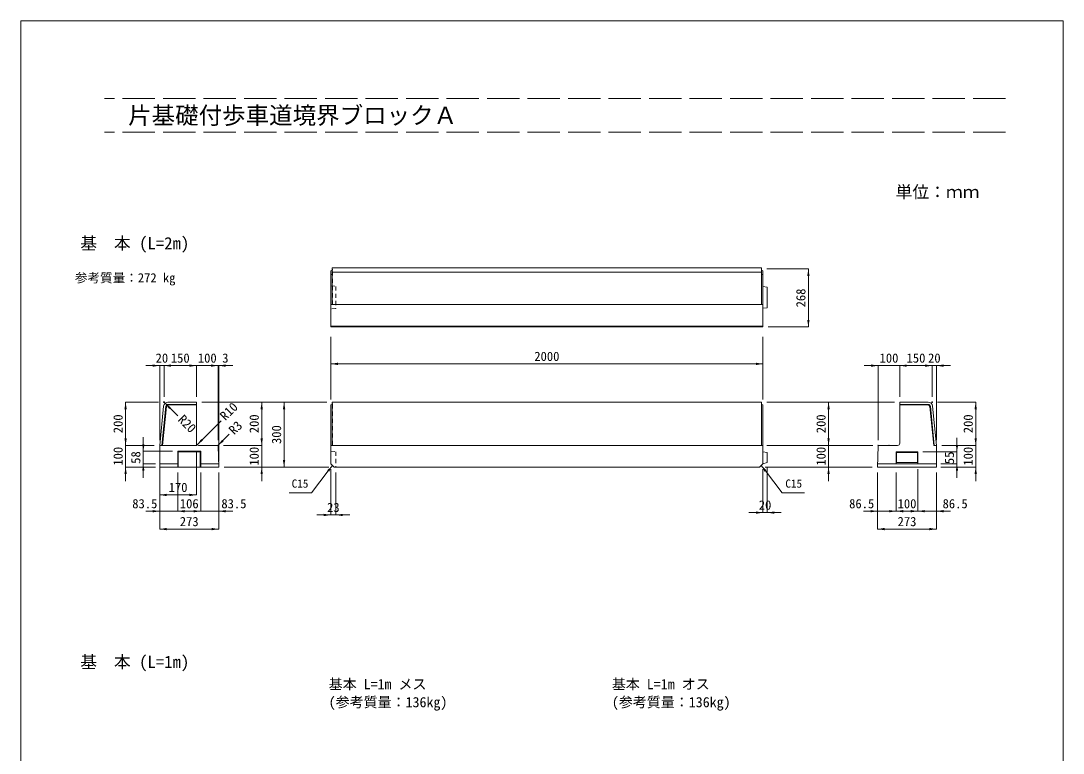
# Model space of a CAD drawing. Units: millimetres, scale not verified. Extents: x 44442 to 49267, y -5708 to 1292.
# Drawn here: x 44442 to 49267, y -2096 to 1292 of the extents above; entities that cross this region are included whole.
import ezdxf
from ezdxf.enums import TextEntityAlignment as Align

# ---------------------------------------------------------------- set-up
doc = ezdxf.new("R2010")
doc.units = ezdxf.units.MM
doc.header["$LTSCALE"] = 25
doc.linetypes.add('DASHED', pattern=[7.5, 6, -1.5])
doc.linetypes.add('USER1', pattern=[1.35, 0.75, -0.6])
for name, color, linetype, lineweight in [('0_2', 7, 'DASHED', 9), ('寸法線', 7, 'Continuous', 9), ('本体', 2, 'Continuous', 5), ('枠', 5, 'Continuous', 5), ('補助線', 8, 'Continuous', 9)]:
    doc.layers.add(name, color=color, linetype=linetype, lineweight=lineweight)
doc.styles.add('ＭＳ ゴシック', font='')
doc.styles.get('ＭＳ ゴシック').set_extended_font_data('MS Gothic')

# ---------------------------------------------------------------- blocks, each defined once
blk = doc.blocks.new('filled_arrow')
at = {"color": 0, "linetype": 'Continuous', "lineweight": -2}
blk.add_solid([(7.5, 1.25), (0, 0), (7.5, -1.25)], dxfattribs=at)

msp = doc.modelspace()

# ---------------------------------------------------------------- linework, layer by layer
at = {"layer": '0_2'}
for p, q in [((48999.95, 932.74), (44829.69, 932.74)), ((48999.95, 776.74), (44829.69, 776.74))]:
    msp.add_line(p, q, dxfattribs=at)
at = {"layer": '寸法線'}
for p, q in [((47895.9, 143.97), (48087.48, 143.97)), ((48087.48, 143.97), (48087.48, -124.03)), ((47901.9, -124.03), (48087.48, -124.03)), ((45876.9, -460.23), (45876.9, -170.01)), ((47876.9, -460.23), (47876.9, -170.01)), ((45169.79, -303.08), (45019.79, -303.08)), ((45084.79, -647.23), (45084.79, -303.08)), ((45104.79, -303.08), (45254.79, -303.08)), ((45104.79, -447.23), (45104.79, -303.08)), ((45104.79, -447.23), (45104.79, -303.08)), ((45189.79, -303.08), (45387.29, -303.08)), ((45254.79, -447.23), (45254.79, -303.08)), ((45254.79, -447.23), (45254.79, -303.08)), ((45289.79, -303.08), (45422.79, -303.08)), ((45354.79, -647.23), (45354.79, -303.08)), ((45354.79, -647.23), (45354.79, -303.08)), ((45357.79, -747.23), (45357.79, -303.08)), ((45876.9, -295.01), (47876.9, -295.01)), ((48575.56, -303.08), (48345.56, -303.08)), ((48410.56, -647.23), (48410.56, -303.08)), ((48660.56, -303.08), (48510.56, -303.08)), ((48510.56, -447.23), (48510.56, -303.08)), ((48510.56, -447.23), (48510.56, -303.08)), ((48745.56, -303.08), (48595.56, -303.08)), ((48660.56, -447.23), (48660.56, -303.08)), ((48660.56, -447.23), (48660.56, -303.08)), ((48680.56, -647.23), (48680.56, -303.08)), ((44926.78, -472.23), (44926.78, -672.23)), ((45079.79, -472.23), (44926.78, -472.23)), ((45109.46, -477.4), (45168.13, -536.07)), ((45279.79, -472.23), (45556.78, -472.23)), ((45279.79, -472.23), (45660.37, -472.23)), ((45556.78, -672.23), (45556.78, -472.23)), ((45660.37, -772.23), (45660.37, -472.23)), ((45660.37, -772.23), (45660.37, -472.23)), ((45857.9, -472.23), (45660.37, -472.23)), ((47895.9, -472.23), (48180.91, -472.23)), ((48180.91, -672.23), (48180.91, -472.23)), ((48485.56, -472.23), (48180.91, -472.23)), ((48180.91, -472.23), (48180.91, -672.23)), ((48685.56, -472.23), (48862.05, -472.23)), ((48862.05, -672.23), (48862.05, -472.23)), ((45257.71, -669.3), (45368.77, -558.24)), ((44926.78, -607.23), (44926.78, -837.23)), ((45353.96, -673.08), (45406.54, -620.5)), ((45556.78, -837.23), (45556.78, -607.23)), ((48180.91, -837.23), (48180.91, -607.23)), ((48180.91, -607.23), (48180.91, -837.23)), ((48862.05, -837.23), (48862.05, -607.23)), ((45059.79, -672.23), (44926.78, -672.23)), ((45059.79, -672.23), (44926.78, -672.23)), ((45379.79, -672.23), (45556.78, -672.23)), ((45379.79, -672.23), (45556.78, -672.23)), ((47895.9, -672.23), (48180.91, -672.23)), ((47895.9, -672.23), (48180.91, -672.23)), ((48385.56, -672.23), (48180.91, -672.23)), ((48385.56, -672.23), (48180.91, -672.23)), ((48705.56, -672.23), (48862.05, -672.23)), ((48705.56, -672.23), (48862.05, -672.23)), ((45064.79, -772.23), (44926.78, -772.23)), ((45084.79, -797.23), (45084.79, -1059.4)), ((45084.79, -797.23), (45084.79, -976.66)), ((45168.29, -797.23), (45168.29, -976.66)), ((45168.29, -797.23), (45168.29, -976.66)), ((45274.29, -797.23), (45274.29, -976.66)), ((45274.29, -797.23), (45274.29, -976.66)), ((45357.79, -797.23), (45357.79, -1059.4)), ((45357.79, -797.23), (45357.79, -976.66)), ((45382.79, -772.23), (45556.78, -772.23)), ((45382.79, -772.23), (45660.37, -772.23)), ((45866.9, -772.23), (45660.37, -772.23)), ((47886.9, -772.23), (48180.91, -772.23)), ((48382.56, -772.23), (48180.91, -772.23)), ((48407.56, -797.23), (48407.56, -1059.4)), ((48407.56, -797.23), (48407.56, -976.66)), ((48494.06, -797.23), (48494.06, -976.66)), ((48494.06, -797.23), (48494.06, -976.66)), ((48594.06, -782.23), (48594.06, -976.66)), ((48594.06, -782.23), (48594.06, -976.66)), ((48680.56, -797.23), (48680.56, -1059.4)), ((48680.56, -797.23), (48680.56, -976.66)), ((48700.56, -772.23), (48862.05, -772.23)), ((45019.79, -976.66), (45233.29, -976.66)), ((45168.29, -976.66), (45274.29, -976.66)), ((45209.29, -976.66), (45422.79, -976.66)), ((48559.06, -976.66), (48342.56, -976.66)), ((48659.06, -976.66), (48429.06, -976.66)), ((48745.56, -976.66), (48529.06, -976.66)), ((45084.79, -1059.4), (45357.79, -1059.4)), ((48680.56, -1059.4), (48407.56, -1059.4))]:
    msp.add_line(p, q, dxfattribs=at)
for points in [[(45884.4, -764.73), (45864.7, -790.58), (45787.25, -892.2), (45684.3, -892.2)], [(47869.4, -764.73), (47889.1, -790.58), (47966.54, -892.2), (48069.49, -892.2)]]:
    msp.add_lwpolyline(points, dxfattribs=at)
at = {"layer": '本体'}
for p, q in [((45882.9, -21.03), (45882.9, 148.97)), ((47870.9, -21.03), (47870.9, 148.97)), ((45876.9, -121.03), (47876.9, -121.03))]:
    msp.add_line(p, q, dxfattribs=at)
at = {"layer": '本体', "lineweight": 20}
for p, q in [((45882.9, 148.97), (47870.9, 148.97)), ((45882.9, 138.49), (45876.9, 135.9)), ((45876.9, -124.03), (45876.9, 135.9)), ((45882.9, 119.53), (45876.9, 117.2)), ((47870.9, 138.49), (47876.9, 135.9)), ((47870.9, 119.53), (47876.9, 117.2)), ((47876.9, -124.03), (47876.9, 135.9)), ((45876.9, -21.03), (47876.9, -21.03)), ((45876.9, -124.03), (47876.9, -124.03)), ((45122.88, -472.23), (45254.79, -472.23)), ((45254.79, -662.23), (45254.79, -472.23)), ((45882.9, -472.23), (47870.9, -472.23)), ((48642.46, -472.23), (48510.56, -472.23)), ((48510.56, -662.23), (48510.56, -472.23)), ((45102.98, -490.24), (45084.79, -672.23)), ((45882.9, -482.66), (45876.9, -485.23)), ((45876.9, -757.23), (45876.9, -485.23)), ((47870.9, -482.66), (47876.9, -485.23)), ((47876.9, -757.23), (47876.9, -485.23)), ((48662.36, -490.24), (48680.56, -672.23)), ((45084.79, -672.23), (45084.79, -772.23)), ((45264.79, -672.23), (45351.87, -672.23)), ((45357.79, -772.23), (45354.87, -675.14)), ((45876.9, -672.23), (47876.9, -672.23)), ((48407.56, -772.23), (48410.47, -675.14)), ((48500.56, -672.23), (48413.47, -672.23)), ((48680.56, -672.23), (48680.56, -772.23)), ((45876.9, -757.23), (45891.9, -772.23)), ((47876.9, -757.23), (47861.9, -772.23)), ((45084.79, -772.23), (45357.79, -772.23)), ((45891.9, -772.23), (47861.9, -772.23)), ((48680.56, -772.23), (48407.56, -772.23))]:
    msp.add_line(p, q, dxfattribs=at)
at = {"layer": '本体', "linetype": 'USER1'}
for p, q in [((45882.9, 148.97), (45883.9, 138.92)), ((47870.9, 148.97), (47869.9, 138.92)), ((45883.9, 138.92), (45882.9, 138.49)), ((45882.9, 130.2), (45883.9, 119.92)), ((45883.9, 119.92), (45882.9, 119.53)), ((45883.9, -21.03), (45883.9, 138.92)), ((47869.9, -21.03), (47869.9, 138.92)), ((47869.9, 138.92), (47870.9, 138.49)), ((47870.9, 130.2), (47869.9, 119.92)), ((47869.9, 119.92), (47870.9, 119.53)), ((45882.9, -472.23), (45883.9, -482.23)), ((45883.9, -482.23), (45882.9, -482.66)), ((45883.9, -482.23), (45883.9, -672.23)), ((47870.9, -472.23), (47869.9, -482.23)), ((47869.9, -482.23), (47869.9, -672.23)), ((47869.9, -482.23), (47870.9, -482.66))]:
    msp.add_line(p, q, dxfattribs=at)
at = {"layer": '本体', "lineweight": 9}
for p, q in [((45882.9, 128.97), (47870.9, 128.97)), ((47876.9, 62.47), (47896.9, 60.47)), ((47896.9, 60.47), (47896.9, -35.53)), ((47896.9, -35.53), (47876.9, -37.53)), ((45882.9, -472.23), (45882.9, -672.23)), ((47870.9, -472.23), (47870.9, -672.23)), ((45882.9, -672.23), (45876.9, -672.23)), ((47870.9, -672.23), (47876.9, -672.23)), ((47876.9, -702.23), (47896.9, -705.23)), ((45084.79, -757.23), (45168.29, -757.23)), ((45274.29, -757.23), (45357.34, -757.23)), ((48680.56, -757.23), (48408.01, -757.23))]:
    msp.add_line(p, q, dxfattribs=at)
at = {"layer": '本体', "linetype": 'USER1', "lineweight": 9}
for p, q in [((45876.9, 65.47), (45899.9, 63.47)), ((45899.9, 63.47), (45899.9, -38.53)), ((45899.9, -38.53), (45876.9, -40.53)), ((45876.9, -699.23), (45899.9, -701.23)), ((45899.9, -701.23), (45899.9, -772.23))]:
    msp.add_line(p, q, dxfattribs=at)
at = {"layer": '本体', "color": 4}
for p, q in [((45122.88, -482.23), (45254.79, -482.23)), ((48642.46, -482.23), (48510.56, -482.23)), ((45094.84, -672.23), (45112.93, -491.23)), ((45097.85, -672.23), (45115.92, -491.53)), ((45122.88, -485.23), (45254.79, -485.23)), ((48642.46, -485.23), (48510.56, -485.23)), ((48667.49, -672.23), (48649.42, -491.53)), ((48670.51, -672.23), (48652.41, -491.23)), ((45084.79, -672.23), (45097.85, -672.23)), ((48680.56, -672.23), (48667.49, -672.23)), ((45168.29, -699.23), (45274.29, -699.23)), ((45170.28, -701.23), (45168.29, -699.23)), ((45168.29, -699.23), (45168.29, -772.23)), ((45170.28, -701.23), (45272.28, -701.23)), ((45170.28, -701.23), (45170.28, -772.23)), ((45272.28, -701.23), (45274.29, -699.23)), ((45272.28, -701.23), (45272.28, -772.23)), ((45274.29, -699.23), (45274.29, -772.23)), ((48594.06, -702.23), (48494.06, -702.23)), ((48496.06, -705.23), (48494.06, -702.23)), ((48494.06, -702.23), (48494.06, -757.23)), ((48592.06, -705.23), (48496.06, -705.23)), ((48496.06, -705.23), (48496.06, -751.23)), ((48592.06, -705.23), (48594.06, -702.23)), ((48592.06, -705.23), (48592.06, -751.23)), ((48594.06, -702.23), (48594.06, -757.23)), ((48494.06, -757.23), (48496.06, -751.23)), ((48592.06, -751.23), (48496.06, -751.23)), ((48594.06, -757.23), (48592.06, -751.23))]:
    msp.add_line(p, q, dxfattribs=at)
at = {"layer": '本体', "linetype": 'DASHED'}
for p, q in [((45882.9, -672.23), (45883.9, -672.23)), ((47870.9, -672.23), (47869.9, -672.23))]:
    msp.add_line(p, q, dxfattribs=at)
at = {"layer": '本体', "lineweight": 9}
msp.add_lwpolyline([(47876.9, -757.23), (47896.9, -751.23), (47896.9, -705.23)], dxfattribs=at)
at = {"layer": '本体', "lineweight": 20}
for centre, radius, start, end in [((45122.88, -492.23), 20, 90, 174.28971), ((48642.46, -492.23), 20, 5.71029, 90), ((45264.79, -662.23), 10, 180, 270), ((45351.87, -675.23), 3, 1.71836, 90), ((48413.47, -675.23), 3, 90, 178.28164), ((48500.56, -662.23), 10, 270, 0)]:
    msp.add_arc(centre, radius, start, end, dxfattribs=at)
at = {"layer": '本体', "color": 4}
for centre, radius, start, end in [((45122.88, -492.23), 10, 90, 174.28971), ((48642.46, -492.23), 10, 5.71029, 90), ((45122.88, -492.23), 7, 90, 174.28971), ((48642.46, -492.23), 7, 5.71029, 90)]:
    msp.add_arc(centre, radius, start, end, dxfattribs=at)
at = {"layer": '枠', "lineweight": 20}
for p, q in [((44441.87, -5707.94), (44441.87, 1292.03)), ((49266.85, 1292.03), (44441.87, 1292.03)), ((49266.85, -5707.94), (49266.85, 1292.03))]:
    msp.add_line(p, q, dxfattribs=at)
at = {"layer": '補助線'}
for p, q in [((45008.84, -822.23), (45008.84, -634.23)), ((48775.33, -822.23), (48775.33, -637.23)), ((45143.29, -699.23), (45008.84, -699.23)), ((45084.79, -697.23), (45084.79, -901.32)), ((45254.79, -697.23), (45254.79, -901.32)), ((48616.56, -702.23), (48775.33, -702.23)), ((45064.79, -757.23), (45008.84, -757.23)), ((48700.56, -757.23), (48775.33, -757.23)), ((45876.9, -782.23), (45876.9, -994.04)), ((45899.9, -797.23), (45899.9, -994.04)), ((47876.9, -782.23), (47876.9, -983.13)), ((47896.9, -776.23), (47896.9, -983.13)), ((45084.79, -901.32), (45254.79, -901.32)), ((45811.9, -994.04), (45964.9, -994.04)), ((47811.9, -983.13), (47961.9, -983.13))]:
    msp.add_line(p, q, dxfattribs=at)
at = {"layer": '補助線', "lineweight": 13}
msp.add_line((45084.79, -672.23), (45254.79, -672.23), dxfattribs=at)
for centre, radius in [((45104.79, -472.23), 2), ((48660.56, -472.23), 2), ((45254.79, -672.23), 1), ((45354.79, -672.23), 1), ((48410.56, -672.23), 1), ((48460.56, -672.23), 1)]:
    msp.add_circle(centre, radius, dxfattribs=at)

# ---------------------------------------------------------------- block references
at = {"layer": '寸法線', "xscale": 4.33, "yscale": 4.33}
for p, rotation in [((48087.48, 143.97), 270), ((48087.48, -124.03), 90), ((45084.79, -303.08), 180), ((45254.79, -303.08), 180), ((45254.79, -303.08), 180), ((45354.79, -303.08), 180), ((47876.9, -295.01), 180), ((48410.56, -303.08), 180), ((48660.56, -303.08), 180), ((48660.56, -303.08), 180), ((44926.78, -472.23), 270), ((45109.46, -477.4), 315), ((45556.78, -472.23), 270), ((45660.37, -472.23), 270), ((45660.37, -472.23), 270), ((48180.91, -472.23), 270), ((48180.91, -472.23), 270), ((48862.05, -472.23), 270), ((44926.78, -672.23), 90), ((44926.78, -672.23), 90), ((45257.71, -669.3), 45), ((45353.96, -673.08), 45), ((45556.78, -672.23), 90), ((45556.78, -672.23), 90), ((48180.91, -672.23), 90), ((48180.91, -672.23), 90), ((48180.91, -672.23), 90), ((48180.91, -672.23), 90), ((48862.05, -672.23), 90), ((48862.05, -672.23), 90), ((45660.37, -772.23), 90), ((45660.37, -772.23), 90), ((45884.4, -764.73), 232.7), ((47869.4, -764.73), 307.3), ((44926.78, -772.23), 270), ((45556.78, -772.23), 270), ((48180.91, -772.23), 270), ((48180.91, -772.23), 270), ((48862.05, -772.23), 270), ((45084.79, -976.66), 180), ((45274.29, -976.66), 180), ((45274.29, -976.66), 180), ((48407.56, -976.66), 180), ((48494.06, -976.66), 180), ((48594.06, -976.66), 180), ((45357.79, -1059.4), 180), ((48680.56, -1059.4), 180)]:
    msp.add_blockref('filled_arrow', p, dxfattribs=dict(at, rotation=rotation))
for p in [(45104.79, -303.08), (45104.79, -303.08), (45357.79, -303.08), (45876.9, -295.01), (48510.56, -303.08), (48510.56, -303.08), (48680.56, -303.08), (45168.29, -976.66), (45168.29, -976.66), (45357.79, -976.66), (48494.06, -976.66), (48594.06, -976.66), (48680.56, -976.66), (45084.79, -1059.4), (48407.56, -1059.4)]:
    msp.add_blockref('filled_arrow', p, dxfattribs=at)
at = {"layer": '補助線', "xscale": 4.33, "yscale": 4.33}
for p, rotation in [((45008.84, -699.23), 90), ((48775.33, -702.23), 90), ((45008.84, -757.23), 270), ((48775.33, -757.23), 270), ((45254.79, -901.32), 180), ((45876.9, -994.04), 180), ((47876.9, -983.13), 180)]:
    msp.add_blockref('filled_arrow', p, dxfattribs=dict(at, rotation=rotation))
for p in [(45084.79, -901.32), (45899.9, -994.04), (47896.9, -983.13)]:
    msp.add_blockref('filled_arrow', p, dxfattribs=at)

# ---------------------------------------------------------------- texts
at = {"layer": '0_2', "style": 'ＭＳ ゴシック'}
for s, height, p in [('\u3000片基礎付歩車道境界ブロックＡ', 79.75, (44829.69, 854.74)), ('基\u3000本 (L=2m)', 56.96, (44717.31, 263.01)), ('参考質量：272 kg', 42.72, (44692.04, 103.26)), ('基\u3000本 (L=1m)', 56.96, (44717.31, -1673.81))]:
    msp.add_text(s, height=height, dxfattribs=at).set_placement(p, align=Align.MIDDLE_LEFT)
msp.add_text('単位：ｍｍ', height=56.96, dxfattribs=at).set_placement((48685.35, 500.4), align=Align.MIDDLE_CENTER)
for s, p in [('基本 L=1m メス\u3000\u3000', (45866.75, -1752.89)), ('基本 L=1m オス\u3000', (47177.74, -1752.89)), ('(参考質量：136kg)', (45866.75, -1836.22)), ('(参考質量：136kg)', (47177.74, -1836.22))]:
    msp.add_text(s, height=47.47, dxfattribs=at).set_placement(p, align=Align.TOP_LEFT)
at = {"layer": '寸法線', "style": 'ＭＳ ゴシック'}
for s, p in [('268', (48052.48, 9.97)), ('200', (44891.78, -572.23)), ('200', (45521.78, -572.23)), ('200', (48145.91, -572.23)), ('200', (48145.91, -572.23)), ('200', (48827.05, -572.23)), ('300', (45625.37, -622.23)), ('300', (45625.37, -622.23)), ('100', (44891.78, -722.23)), ('100', (45521.78, -722.23)), ('100', (48145.91, -722.23)), ('100', (48145.91, -722.23)), ('100', (48827.05, -722.23))]:
    msp.add_text(s, height=42.72, rotation=90, dxfattribs=at).set_placement(p, align=Align.MIDDLE_CENTER)
for s, p in [('2000', (46876.9, -260.01)), ('20', (45094.79, -268.08)), ('150', (45179.79, -268.08)), ('100', (45304.79, -268.08)), ('3', (45388.47, -268.08)), ('100', (48460.56, -268.08)), ('150', (48585.56, -268.08)), ('20', (48670.56, -268.08)), ('83.5', (45015.66, -941.66)), ('106', (45221.29, -941.66)), ('83.5', (45428.19, -941.66)), ('86.5', (48334.29, -941.66)), ('100', (48544.06, -941.66)), ('86.5', (48766.75, -941.66)), ('273', (45221.29, -1024.4)), ('273', (48544.06, -1024.4))]:
    msp.add_text(s, height=42.72, dxfattribs=at).set_placement(p, align=Align.MIDDLE_CENTER)
for s, rotation, p in [('R10', 45, (45358.52, -530.31)), ('R20', 315, (45196.06, -525.82)), ('R3', 45, (45399.46, -595.76))]:
    msp.add_text(s, height=42.72, rotation=rotation, dxfattribs=at).set_placement(p, align=Align.TOP_LEFT)
for p in [(45734.18, -829.79), (48019.61, -829.79)]:
    msp.add_text('C15', height=37.98, dxfattribs=at).set_placement(p, align=Align.TOP_CENTER)
at = {"layer": '補助線', "style": 'ＭＳ ゴシック'}
for s, p in [('58', (44973.84, -728.23)), ('55', (48740.33, -729.73))]:
    msp.add_text(s, height=42.72, rotation=90, dxfattribs=at).set_placement(p, align=Align.MIDDLE_CENTER)
for s, p in [('170', (45169.79, -866.32)), ('23', (45888.4, -959.04)), ('20', (47886.9, -948.13))]:
    msp.add_text(s, height=42.72, dxfattribs=at).set_placement(p, align=Align.MIDDLE_CENTER)

doc.saveas('drawing.dxf')
